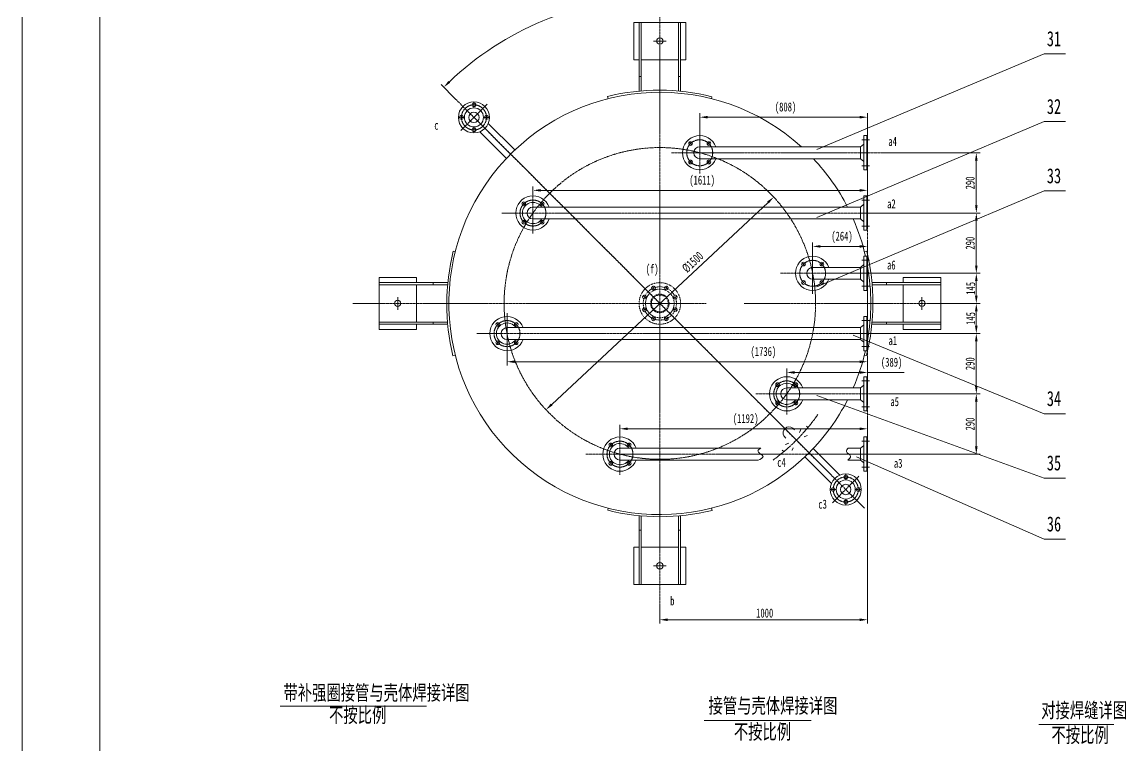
# Model space of a CAD drawing. Header units: millimetres. Extents: x 132745 to 150447, y -25377 to -12762.
# Drawn here: x 132745 to 138060, y -22199 to -18717 of the extents above; entities that cross this region are included whole.
import ezdxf

# ---------------------------------------------------------------- set-up
doc = ezdxf.new("R2010")
doc.units = ezdxf.units.MM
for name, pattern in [('AD_LTYPE1 0 mm', [16, 13, -1, 1, -1]), ('AD_LTYPE2 0 mm', [16, 11, -1, 1, -1, 1, -1]), ('AD_LTYPE3 0 mm', [2, 1, -1])]:
    doc.linetypes.add(name, pattern=pattern)
for name, color, linetype, lineweight in [('CAXA_0', 7, 'Continuous', 18), ('cdr_dim', 7, 'Continuous', 18), ('尺寸线层', 7, 'Continuous', 18)]:
    doc.layers.add(name, color=color, linetype=linetype, lineweight=lineweight)
for name, color, linetype, lineweight, true_color in [('cdr.dwg5', 6, 'AD_LTYPE3 0 mm', 18, 0xff00ff), ('cdr_dwg1', 4, 'Continuous', 18, 0x00ffff), ('cdr_dwg3', 1, 'AD_LTYPE1 0 mm', 18, 0xff0000), ('cdr_dwg4', 3, 'AD_LTYPE2 0 mm', 18, 0x00ff00)]:
    doc.layers.add(name, color=color, linetype=linetype, lineweight=lineweight, true_color=true_color)
doc.styles.add('HZ', font='simfang.ttf', dxfattribs={"width": 0.7})

msp = doc.modelspace()

# ---------------------------------------------------------------- hatches: boundary and pattern name
at = {"layer": 'cdr_dim', "linetype": 'Continuous'}
for points in [[(134797.984, -18999.514), (134806.71, -19008.465), (134775.495, -19030.166)], [(136045.438, -19180.678), (136045.438, -19168.178), (136007.938, -19174.428)], [(136778.41, -19180.678), (136778.41, -19168.178), (136815.91, -19174.428)], [(137346.139, -19383.081), (137333.639, -19383.081), (137339.889, -19345.581)], [(135242.447, -19532.68), (135242.447, -19520.18), (135204.947, -19526.43)], [(136341.042, -19588.988), (136332.513, -19579.85), (136364.192, -19558.832)], [(136778.41, -19532.68), (136778.41, -19520.18), (136815.91, -19526.43)], [(137346.139, -19598.081), (137333.639, -19598.081), (137339.889, -19635.581)], [(137346.139, -19673.081), (137333.639, -19673.081), (137339.889, -19635.581)], [(136589.26, -19802.39), (136589.26, -19789.89), (136551.76, -19796.14)], [(136778.41, -19802.39), (136778.41, -19789.89), (136815.91, -19796.14)], [(137346.139, -19888.081), (137333.639, -19888.081), (137339.889, -19925.581)], [(137346.139, -19963.081), (137333.639, -19963.081), (137339.889, -19925.581)], [(137346.139, -20033.081), (137333.639, -20033.081), (137339.889, -20070.581)], [(137346.139, -20108.081), (137333.639, -20108.081), (137339.889, -20070.581)], [(137346.139, -20178.081), (137333.639, -20178.081), (137339.889, -20215.581)], [(137346.139, -20253.081), (137333.639, -20253.081), (137339.889, -20215.581)], [(135117.56, -20357.283), (135117.56, -20344.783), (135080.06, -20351.033)], [(136778.41, -20357.283), (136778.41, -20344.783), (136815.91, -20351.033)], [(136464.372, -20408.893), (136464.372, -20396.393), (136426.872, -20402.643)], [(136778.41, -20408.893), (136778.41, -20396.393), (136815.91, -20402.643)], [(137346.139, -20468.081), (137333.639, -20468.081), (137339.889, -20505.581)], [(137346.139, -20543.081), (137333.639, -20543.081), (137339.889, -20505.581)], [(135299.306, -20561.311), (135290.777, -20552.173), (135267.628, -20582.33)], [(135661.381, -20679.924), (135661.381, -20667.424), (135623.881, -20673.674)], [(136778.41, -20679.924), (136778.41, -20667.424), (136815.91, -20673.674)], [(137346.139, -20758.081), (137333.639, -20758.081), (137339.889, -20795.581)], [(135853.41, -21598.621), (135853.41, -21586.121), (135815.91, -21592.371)], [(136778.41, -21598.621), (136778.41, -21586.121), (136815.91, -21592.371)]]:
    msp.add_hatch(color=256, dxfattribs=at).paths.add_polyline_path(points, flags=0)

# ---------------------------------------------------------------- linework, layer by layer
at = {"layer": 'CAXA_0', "color": 7, "linetype": 'Continuous'}
for p, q in [((133988.084, -22007.68), (134692.4, -22007.68)), ((136028.883, -22076.627), (136544.93, -22076.627)), ((137641.503, -22096.092), (138001.73, -22096.092))]:
    msp.add_line(p, q, dxfattribs=at)
at = {"layer": 'cdr.dwg5', "linetype": 'AD_LTYPE3 0 mm'}
for p, q in [((135789.428, -20006.648), (135781.162, -19986.693)), ((135842.391, -20006.648), (135850.657, -19986.693)), ((135751.977, -20044.099), (135732.021, -20035.833)), ((135879.842, -20044.099), (135899.798, -20035.833)), ((135751.977, -20097.063), (135732.021, -20105.329)), ((135789.428, -20134.513), (135781.162, -20154.469)), ((135842.391, -20134.513), (135850.657, -20154.469)), ((135879.842, -20097.063), (135899.798, -20105.329))]:
    msp.add_line(p, q, dxfattribs=at)
for centre, radius in [((135815.91, -20070.581), 100), ((135741.999, -20039.966), 9), ((135815.91, -20070.581), 80), ((135815.91, -20070.581), 69), ((135815.91, -20070.581), 44.5), ((135815.91, -20070.581), 40.5), ((135785.295, -19996.671), 9), ((135846.524, -19996.671), 9), ((135889.82, -20039.966), 9), ((135741.999, -20101.196), 9), ((135889.82, -20101.196), 9), ((135785.295, -20144.491), 9), ((135846.524, -20144.491), 9)]:
    msp.add_circle(centre, radius, dxfattribs=at)
at = {"layer": 'cdr_dim', "linetype": 'Continuous'}
for p, q in [((132744.719, -25376.782), (132744.719, -12761.783)), ((136572.136, -19330.687), (137665.95, -18869.63)), ((137769.271, -18869.63), (137665.95, -18869.63)), ((134830.93, -19085.601), (134762.236, -19016.908)), ((136007.938, -19345.581), (136007.938, -19155.678)), ((136045.438, -19174.428), (136778.41, -19174.428)), ((136815.91, -19294.581), (136815.91, -19155.678)), ((136572.136, -19656.818), (137665.95, -19195.761)), ((137769.271, -19195.761), (137665.95, -19195.761)), ((136887.959, -19345.581), (137358.639, -19345.581)), ((137339.889, -19383.081), (137339.889, -19598.081)), ((135204.947, -19536.581), (135204.947, -19507.68)), ((136815.91, -19584.581), (136815.91, -19507.68)), ((135242.447, -19526.43), (136778.41, -19526.43)), ((136572.136, -19990.328), (137665.95, -19529.271)), ((137769.271, -19529.271), (137665.95, -19529.271)), ((135295.042, -20556.742), (136336.778, -19584.419)), ((136876.884, -19635.581), (137358.639, -19635.581)), ((136887.959, -19635.581), (137358.639, -19635.581)), ((137339.889, -19673.081), (137339.889, -19888.081)), ((136551.76, -19826.581), (136551.76, -19777.39)), ((136778.41, -19796.14), (136589.26, -19796.14)), ((136815.91, -19874.581), (136815.91, -19777.39)), ((136876.884, -19925.581), (137358.639, -19925.581)), ((137028.939, -19925.581), (137358.639, -19925.581)), ((137339.889, -20033.081), (137339.889, -19963.081)), ((137258.192, -20070.581), (137358.639, -20070.581)), ((137258.192, -20070.581), (137358.639, -20070.581)), ((137339.889, -20108.081), (137339.889, -20178.081)), ((136746.522, -20223.702), (137665.95, -20601.01)), ((136876.884, -20215.581), (137358.639, -20215.581)), ((137028.939, -20215.581), (137358.639, -20215.581)), ((137339.889, -20468.081), (137339.889, -20253.081)), ((135080.06, -20314.581), (135080.06, -20369.783)), ((135117.56, -20351.033), (136778.41, -20351.033)), ((136815.91, -20384.059), (136815.91, -20332.283)), ((136426.872, -20406.581), (136426.872, -20383.893)), ((136464.372, -20402.643), (136778.41, -20402.643)), ((136815.91, -20454.581), (136815.91, -20383.893)), ((136815.91, -20402.643), (136992.16, -20402.643)), ((136572.136, -20513.624), (137665.95, -20910.729)), ((136876.884, -20505.581), (137358.639, -20505.581)), ((136887.959, -20505.581), (137358.639, -20505.581)), ((137339.889, -20758.081), (137339.889, -20543.081)), ((137769.271, -20601.01), (137665.95, -20601.01)), ((135623.881, -20696.581), (135623.881, -20654.924)), ((135661.381, -20673.674), (136778.41, -20673.674)), ((136815.91, -20744.581), (136815.91, -20654.924)), ((136762.923, -20808.433), (137665.95, -21204.646)), ((136887.959, -20795.581), (137358.639, -20795.581)), ((136815.91, -20846.581), (136815.91, -21611.121)), ((137769.271, -20910.729), (137665.95, -20910.729)), ((137769.271, -21204.646), (137665.95, -21204.646)), ((135815.91, -21566.798), (135815.91, -21611.121)), ((136778.41, -21592.371), (135853.41, -21592.371))]:
    msp.add_line(p, q, dxfattribs=at)
msp.add_arc((135815.91, -20070.581), 1471.369, 91.460307, 133.539693, dxfattribs=at)
for points, start_tangent, end_tangent in [([(136290.012, -20824.081), (136313.122, -20807.518), (136287.701, -20779.807), (136301.567, -20767.081)], (0.92098256, 0.3896038), (0.85332608, 0.52137759)), ([(136723.243, -20767.081), (136714.507, -20782.886), (136733.964, -20804.709), (136721.257, -20824.081)], (-0.65881405, -0.75230582), (-0.73053133, -0.68287918))]:
    msp.add_spline(points, degree=3, dxfattribs=dict(at, start_tangent=start_tangent, end_tangent=end_tangent))
at = {"layer": 'cdr_dwg1', "linetype": 'Continuous'}
for p, q in [((133119.719, -25226.782), (133119.719, -12911.783)), ((135690.91, -18718.203), (135940.91, -18718.203)), ((135690.91, -18898.203), (135690.91, -18718.203)), ((135715.91, -18718.203), (135715.91, -19049.054)), ((135725.91, -18718.203), (135725.91, -19048.203)), ((135905.91, -18718.203), (135905.91, -19048.203)), ((135915.91, -18718.203), (135915.91, -19049.054)), ((135940.91, -18718.203), (135940.91, -18898.203)), ((135715.91, -18898.203), (135690.91, -18898.203)), ((135905.91, -18898.203), (135725.91, -18898.203)), ((135940.91, -18898.203), (135915.91, -18898.203)), ((135715.91, -18979.054), (135725.91, -18979.054)), ((135915.91, -18979.054), (135905.91, -18979.054)), ((135564.556, -19074.261), (135567.365, -19085.451)), ((136066.742, -19075.714), (136064.455, -19085.451)), ((135117.924, -19332.291), (134989.92, -19204.286)), ((135077.619, -19372.596), (134949.615, -19244.591)), ((136812.91, -19263.081), (136797.91, -19263.081)), ((136797.91, -19263.081), (136797.91, -19428.081)), ((136812.91, -19428.081), (136812.91, -19263.081)), ((136815.91, -19294.581), (136812.91, -19294.581)), ((136815.91, -19396.581), (136815.91, -19294.581)), ((136007.938, -19317.081), (136497.448, -19317.081)), ((136497.448, -19317.081), (136782.394, -19317.081)), ((136782.394, -19317.081), (136797.91, -19303.581)), ((136782.394, -19374.081), (136782.394, -19317.081)), ((136797.91, -19387.581), (136797.91, -19303.581)), ((136007.938, -19374.081), (136689.128, -19374.081)), ((136649.91, -19374.081), (136782.394, -19374.081)), ((136782.394, -19374.081), (136797.91, -19387.581)), ((136812.91, -19396.581), (136815.91, -19396.581)), ((136797.91, -19428.081), (136812.91, -19428.081)), ((136797.91, -19553.081), (136797.91, -19718.081)), ((136812.91, -19553.081), (136797.91, -19553.081)), ((136812.91, -19718.081), (136812.91, -19553.081)), ((135204.947, -19607.081), (136782.394, -19607.081)), ((136782.394, -19607.081), (136797.91, -19593.581)), ((136782.394, -19664.081), (136782.394, -19607.081)), ((136797.91, -19677.581), (136797.91, -19593.581)), ((136815.91, -19584.581), (136812.91, -19584.581)), ((136815.91, -19686.581), (136815.91, -19584.581)), ((135204.947, -19664.081), (136782.394, -19664.081)), ((136782.394, -19664.081), (136797.91, -19677.581)), ((136797.91, -19718.081), (136812.91, -19718.081)), ((136812.91, -19686.581), (136815.91, -19686.581)), ((134821.043, -19819.749), (134830.78, -19822.036)), ((136812.23, -19819.228), (136801.04, -19822.036)), ((136797.91, -19843.081), (136797.91, -20008.081)), ((136812.91, -19843.081), (136797.91, -19843.081)), ((136812.91, -20008.081), (136812.91, -19843.081)), ((136815.91, -19874.581), (136812.91, -19874.581)), ((136815.91, -19976.581), (136815.91, -19874.581)), ((136551.76, -19897.081), (136782.394, -19897.081)), ((136782.394, -19897.081), (136797.91, -19883.581)), ((136782.394, -19954.081), (136782.394, -19897.081)), ((136797.91, -19967.581), (136797.91, -19883.581)), ((134463.532, -19945.581), (134643.532, -19945.581)), ((134463.532, -20195.581), (134463.532, -19945.581)), ((134463.532, -19970.581), (134794.383, -19970.581)), ((134463.532, -19980.581), (134793.532, -19980.581)), ((134643.532, -19945.581), (134643.532, -19970.581)), ((134643.532, -19980.581), (134643.532, -20160.581)), ((134724.383, -19970.581), (134724.383, -19980.581)), ((136551.76, -19954.081), (136782.394, -19954.081)), ((136782.394, -19954.081), (136797.91, -19967.581)), ((136812.91, -19976.581), (136815.91, -19976.581)), ((137168.288, -19970.581), (136837.437, -19970.581)), ((137168.288, -19980.581), (136838.288, -19980.581)), ((136907.437, -19970.581), (136907.437, -19980.581)), ((136988.288, -19970.581), (136988.288, -19945.581)), ((136988.288, -19945.581), (137168.288, -19945.581)), ((136988.288, -20160.581), (136988.288, -19980.581)), ((137168.288, -19945.581), (137168.288, -20195.581)), ((136797.91, -20008.081), (136812.91, -20008.081)), ((136812.91, -20133.081), (136797.91, -20133.081)), ((136797.91, -20133.081), (136797.91, -20298.081)), ((136812.91, -20298.081), (136812.91, -20133.081)), ((134463.532, -20160.581), (134793.532, -20160.581)), ((134463.532, -20170.581), (134794.383, -20170.581)), ((134643.532, -20195.581), (134463.532, -20195.581)), ((134643.532, -20170.581), (134643.532, -20195.581)), ((134724.383, -20170.581), (134724.383, -20160.581)), ((135080.06, -20187.081), (136782.394, -20187.081)), ((136782.394, -20187.081), (136797.91, -20173.581)), ((136782.394, -20244.081), (136782.394, -20187.081)), ((136797.91, -20257.581), (136797.91, -20173.581)), ((136815.91, -20164.581), (136812.91, -20164.581)), ((136815.91, -20266.581), (136815.91, -20164.581)), ((137168.288, -20170.581), (136837.437, -20170.581)), ((137168.288, -20160.581), (136838.288, -20160.581)), ((136907.437, -20170.581), (136907.437, -20160.581)), ((136988.288, -20195.581), (136988.288, -20170.581)), ((137168.288, -20195.581), (136988.288, -20195.581)), ((135080.06, -20244.081), (136782.394, -20244.081)), ((136782.394, -20244.081), (136797.91, -20257.581)), ((136797.91, -20298.081), (136812.91, -20298.081)), ((136812.91, -20266.581), (136815.91, -20266.581)), ((134819.59, -20321.934), (134830.78, -20319.126)), ((136810.776, -20321.413), (136801.04, -20319.126)), ((136782.394, -20477.081), (136797.91, -20463.581)), ((136797.91, -20423.081), (136797.91, -20588.081)), ((136812.91, -20423.081), (136797.91, -20423.081)), ((136797.91, -20547.581), (136797.91, -20463.581)), ((136812.91, -20588.081), (136812.91, -20423.081)), ((136815.91, -20454.581), (136812.91, -20454.581)), ((136815.91, -20556.581), (136815.91, -20454.581)), ((136426.872, -20477.081), (136782.394, -20477.081)), ((136782.394, -20534.081), (136782.394, -20477.081)), ((136426.872, -20534.081), (136782.394, -20534.081)), ((136782.394, -20534.081), (136797.91, -20547.581)), ((136812.91, -20556.581), (136815.91, -20556.581)), ((136797.91, -20588.081), (136812.91, -20588.081)), ((136463.591, -20677.958), (136455.932, -20670.298)), ((136528.964, -20667.618), (136521.622, -20660.276)), ((136423.286, -20718.263), (136413.305, -20708.281)), ((136812.91, -20713.081), (136797.91, -20713.081)), ((136797.91, -20713.081), (136797.91, -20878.081)), ((136812.91, -20878.081), (136812.91, -20713.081)), ((135623.881, -20767.081), (136301.567, -20767.081)), ((136412.947, -20783.636), (136405.604, -20776.293)), ((136554.2, -20768.566), (136682.205, -20896.571)), ((136723.243, -20767.081), (136782.394, -20767.081)), ((136782.394, -20767.081), (136797.91, -20753.581)), ((136782.394, -20824.081), (136782.394, -20767.081)), ((136797.91, -20837.581), (136797.91, -20753.581)), ((136815.91, -20744.581), (136812.91, -20744.581)), ((136815.91, -20846.581), (136815.91, -20744.581)), ((135623.881, -20824.081), (136290.012, -20824.081)), ((136513.895, -20808.871), (136641.9, -20936.876)), ((136721.257, -20824.081), (136782.394, -20824.081)), ((136782.394, -20824.081), (136797.91, -20837.581)), ((136797.91, -20878.081), (136812.91, -20878.081)), ((136812.91, -20846.581), (136815.91, -20846.581)), ((135565.078, -21065.447), (135567.365, -21055.711)), ((135715.91, -21422.959), (135715.91, -21092.108)), ((135725.91, -21422.959), (135725.91, -21092.959)), ((135905.91, -21422.959), (135905.91, -21092.959)), ((135915.91, -21422.959), (135915.91, -21092.108)), ((136067.263, -21066.901), (136064.455, -21055.711)), ((135715.91, -21162.108), (135725.91, -21162.108)), ((135915.91, -21162.108), (135905.91, -21162.108)), ((135690.91, -21242.959), (135715.91, -21242.959)), ((135690.91, -21422.959), (135690.91, -21242.959)), ((135725.91, -21242.959), (135905.91, -21242.959)), ((135915.91, -21242.959), (135940.91, -21242.959)), ((135940.91, -21242.959), (135940.91, -21422.959)), ((135940.91, -21422.959), (135690.91, -21422.959))]:
    msp.add_line(p, q, dxfattribs=at)
for centre, radius in [((135815.91, -18808.203), 15), ((134920.713, -19175.384), 75), ((134920.713, -19175.384), 46.05), ((134920.713, -19115.034), 9), ((134860.363, -19175.384), 9), ((134920.713, -19175.384), 25), ((134981.063, -19175.384), 9), ((134920.713, -19235.734), 9), ((135963.744, -19301.387), 9), ((136052.133, -19301.387), 9), ((135963.744, -19389.775), 9), ((136052.133, -19389.775), 9), ((135160.753, -19591.387), 9), ((135249.142, -19591.387), 9), ((135160.753, -19679.775), 9), ((135249.142, -19679.775), 9), ((136507.565, -19881.387), 9), ((136595.954, -19881.387), 9), ((136507.565, -19969.775), 9), ((136595.954, -19969.775), 9), ((134553.532, -20070.581), 15), ((137078.288, -20070.581), 15), ((135035.866, -20171.387), 9), ((135124.254, -20171.387), 9), ((135035.866, -20259.775), 9), ((135124.254, -20259.775), 9), ((136382.678, -20461.387), 9), ((136471.066, -20461.387), 9), ((136382.678, -20549.775), 9), ((136471.066, -20549.775), 9), ((135579.687, -20751.387), 9), ((135668.075, -20751.387), 9), ((135579.687, -20839.775), 9), ((135668.075, -20839.775), 9), ((136711.107, -20965.778), 75), ((136711.107, -20965.778), 46.05), ((136711.107, -20965.778), 25), ((136711.107, -20905.428), 9), ((136650.757, -20965.778), 9), ((136771.457, -20965.778), 9), ((136711.107, -21026.128), 9), ((135815.91, -21332.959), 15)]:
    msp.add_circle(centre, radius, dxfattribs=at)
for centre, radius, start, end in [((135815.91, -20070.581), 1016, 47.870782, 315), ((135812.692, -20096.491), 1051.915, 76.023623, 103.644077), ((136007.938, -19345.581), 82.5, 20.209545, 339.790455), ((136007.938, -19345.581), 28.5, 90, 270), ((135815.91, -20070.581), 1016, 27.142222, 43.277421), ((135204.947, -19635.581), 82.5, 20.209545, 339.790455), ((135204.947, -19635.581), 51, 33.974476, 326.025524), ((135204.947, -19635.581), 28.5, 90, 270), ((135815.91, -20070.581), 1016, 12.939221, 23.584332), ((135841.819, -20073.798), 1051.915, 166.023623, 193.644077), ((135790, -20067.364), 1051.915, 346.023623, 13.644077), ((136551.76, -19925.581), 82.5, 20.209545, 339.790455), ((136551.76, -19925.581), 28.5, 90, 270), ((135815.91, -20070.581), 1016, 349.818252, 10.181748), ((135080.06, -20215.581), 82.5, 20.209545, 339.790455), ((135080.06, -20215.581), 51, 33.974476, 326.025524), ((135080.06, -20215.581), 28.5, 90, 270), ((135815.91, -20070.581), 1016, 336.415668, 347.060779), ((136426.872, -20505.581), 82.5, 20.209545, 339.790455), ((136426.872, -20505.581), 51, 33.974476, 326.025524), ((136426.872, -20505.581), 28.5, 90, 270), ((135815.91, -20070.581), 1016, 315, 332.857778), ((136438.48, -20693.623), 29.131, 53.194138, 210.209732), ((135623.881, -20795.581), 82.5, 20.209545, 339.790455), ((135623.881, -20795.581), 51, 33.974476, 326.025524), ((135623.881, -20795.581), 28.5, 90, 270), ((135819.127, -20044.671), 1051.915, 256.023623, 283.644077)]:
    msp.add_arc(centre, radius, start, end, dxfattribs=at)
at = {"layer": 'cdr_dwg3', "linetype": 'AD_LTYPE1 0 mm'}
for p, q in [((135815.91, -18603.508), (135815.91, -21604.383)), ((135785.91, -18808.203), (135845.91, -18808.203)), ((134830.93, -19085.601), (136640.396, -20895.067)), ((134857.073, -19239.023), (134984.352, -19111.744)), ((134920.713, -19127.034), (134920.713, -19103.034)), ((134872.363, -19175.384), (134848.363, -19175.384)), ((134969.063, -19175.384), (134993.063, -19175.384)), ((134920.713, -19223.734), (134920.713, -19247.734)), ((136800.89, -21055.561), (134991.423, -19246.094)), ((135971.381, -19309.023), (135956.107, -19293.75)), ((136007.938, -19246.581), (136007.938, -19444.581)), ((136044.496, -19309.023), (136059.769, -19293.75)), ((136788.91, -19283.081), (136824.91, -19283.081)), ((135871.751, -19345.581), (136887.959, -19345.581)), ((135971.381, -19382.138), (135956.107, -19397.412)), ((136044.496, -19382.138), (136059.769, -19397.412)), ((136788.91, -19408.081), (136824.91, -19408.081)), ((135204.947, -19536.581), (135204.947, -19734.581)), ((135168.39, -19599.023), (135153.116, -19583.75)), ((135241.505, -19599.023), (135256.778, -19583.75)), ((136788.91, -19573.081), (136824.91, -19573.081)), ((135055.443, -19635.581), (136876.884, -19635.581)), ((135168.39, -19672.138), (135153.116, -19687.412)), ((135241.505, -19672.138), (135256.778, -19687.412)), ((136788.91, -19698.081), (136824.91, -19698.081)), ((136551.76, -19826.581), (136551.76, -20024.581)), ((136515.202, -19889.023), (136499.929, -19873.75)), ((136588.317, -19889.023), (136603.591, -19873.75)), ((136788.91, -19863.081), (136824.91, -19863.081)), ((136397.164, -19925.581), (136904.278, -19925.581)), ((136515.202, -19962.138), (136499.929, -19977.412)), ((136588.317, -19962.138), (136603.591, -19977.412)), ((136788.91, -19988.081), (136824.91, -19988.081)), ((134338.189, -20070.581), (136038.657, -20070.581)), ((134553.532, -20100.581), (134553.532, -20040.581)), ((136221.252, -20070.581), (137340.688, -20070.581)), ((137078.288, -20040.581), (137078.288, -20100.581)), ((135080.06, -20116.581), (135080.06, -20314.581)), ((135043.502, -20179.023), (135028.229, -20163.75)), ((135116.617, -20179.023), (135131.891, -20163.75)), ((136788.91, -20153.081), (136824.91, -20153.081)), ((134935.215, -20215.581), (136892.109, -20215.581)), ((135043.502, -20252.138), (135028.229, -20267.412)), ((135116.617, -20252.138), (135131.891, -20267.412)), ((136788.91, -20278.081), (136824.91, -20278.081)), ((136426.872, -20406.581), (136426.872, -20604.581)), ((136390.315, -20469.023), (136375.041, -20453.75)), ((136463.43, -20469.023), (136478.703, -20453.75)), ((136788.91, -20443.081), (136824.91, -20443.081)), ((136277.925, -20505.581), (136903.239, -20505.581)), ((136390.315, -20542.138), (136375.041, -20557.412)), ((136463.43, -20542.138), (136478.703, -20557.412)), ((136788.91, -20568.081), (136824.91, -20568.081)), ((136488.632, -20691.604), (136494.947, -20676.318)), ((136488.632, -20691.604), (136494.947, -20676.318)), ((135623.881, -20696.581), (135623.881, -20894.581)), ((136502.594, -20757.266), (136444.444, -20699.115)), ((136510.106, -20713.077), (136525.391, -20706.762)), ((136510.106, -20713.077), (136525.391, -20706.762)), ((135587.324, -20759.023), (135572.05, -20743.75)), ((135660.439, -20759.023), (135675.712, -20743.75)), ((136436.932, -20743.304), (136421.647, -20749.618)), ((136458.406, -20764.777), (136452.091, -20780.062)), ((136788.91, -20733.081), (136824.91, -20733.081)), ((135459.567, -20795.581), (136893.582, -20795.581)), ((135587.324, -20832.138), (135572.05, -20847.412)), ((135660.439, -20832.138), (135675.712, -20847.412)), ((136788.91, -20858.081), (136824.91, -20858.081)), ((136774.747, -20902.138), (136647.467, -21029.418)), ((136711.107, -20917.428), (136711.107, -20893.428)), ((136662.757, -20965.778), (136638.757, -20965.778)), ((136759.457, -20965.778), (136783.457, -20965.778)), ((136711.107, -21014.128), (136711.107, -21038.128)), ((135845.91, -21332.959), (135785.91, -21332.959))]:
    msp.add_line(p, q, dxfattribs=at)
for centre, radius in [((134920.713, -19175.384), 60.35), ((136007.938, -19345.581), 62.5), ((135815.91, -20070.581), 750), ((135204.947, -19635.581), 62.5), ((136551.76, -19925.581), 62.5), ((135080.06, -20215.581), 62.5), ((136426.872, -20505.581), 62.5), ((135623.881, -20795.581), 62.5), ((136711.107, -20965.778), 60.35)]:
    msp.add_circle(centre, radius, dxfattribs=at)
msp.add_arc((135815.91, -20070.581), 930, 305.872474, 324.926613, dxfattribs=at)
at = {"layer": 'cdr_dwg4', "linetype": 'AD_LTYPE2 0 mm'}
msp.add_line((136815.91, -19396.581), (136815.91, -20846.581), dxfattribs=at)

# ---------------------------------------------------------------- texts
at = {"layer": 'CAXA_0', "color": 7, "linetype": 'Continuous', "attachment_point": 7, "line_spacing_factor": 1.194679, "style": 'HZ'}
for s, insert, char_height, width in [('带补强圈接管与壳体焊接详图', (134003.301, -21988.185), 72.23089, 1403.83768), ('不按比例', (134223.001, -22095.018), 72.2309, 431.87505), ('接管与壳体焊接详图', (136050.381, -22050.374), 72.2309, 971.85421), ('对接焊缝详图', (137652.264, -22072.217), 72.2309, 647.86669), ('不按比例', (136172.314, -22175.107), 72.2309, 431.87501), ('不按比例', (137701.735, -22191.327), 72.2309, 431.87501)]:
    msp.add_mtext(s, dxfattribs=dict(at, insert=insert, char_height=char_height, width=width))
at = {"layer": 'cdr_dim', "linetype": 'Continuous', "line_spacing_factor": 1.194679, "style": 'HZ'}
for s, insert, char_height, width, attachment_point in [('31', (137679.597, -18833.92), 72.2308, 107.99574, 7), ('(808)', (136421.196, -19130.767), 43.3385, 162.09128, 5), ('32', (137679.597, -19160.051), 72.2308, 107.99574, 7), ('a4', (136916.042, -19313.338), 43.3385, 64.79751, 7), ('(1611)', (136019.7, -19482.769), 43.3385, 194.52254, 5), ('33', (137679.597, -19493.561), 72.2308, 107.99574, 7), ('a2', (136910.382, -19613.514), 43.3385, 64.79751, 7), ('(264)', (136693.106, -19752.479), 43.3385, 162.09128, 5), ('(f)', (135747.965, -19937.85), 43.3385, 97.22877, 7), ('a6', (136909.965, -19907.91), 43.3385, 64.79751, 7), ('a1', (136917.002, -20271.65), 43.3385, 64.79751, 7), ('(1736)', (136314.531, -20307.372), 43.3385, 194.52254, 5), ('(389)', (136932.056, -20358.982), 43.3385, 162.09128, 5), ('34', (137679.597, -20565.3), 72.2308, 107.99574, 7), ('a5', (136926.117, -20565.34), 43.3385, 64.79751, 7), ('(1192)', (136229.167, -20630.014), 43.3385, 194.52254, 5), ('c4', (136381.279, -20857.562), 43.3385, 64.79751, 7), ('a3', (136943.049, -20861.956), 43.3385, 64.79751, 7), ('35', (137679.597, -20875.019), 72.2308, 107.99574, 7), ('c3', (136579.118, -21058.716), 43.3385, 64.79751, 7), ('36', (137679.597, -21168.936), 72.2308, 107.99574, 7), ('b', (135865.531, -21524.038), 43.339, 32.36625, 7), ('1000', (136320.798, -21560.496), 43.3385, 129.66002, 5)]:
    msp.add_mtext(s, dxfattribs=dict(at, insert=insert, char_height=char_height, width=width, attachment_point=attachment_point))
at = {"layer": 'cdr_dim', "linetype": 'Continuous', "char_height": 43.3385, "attachment_point": 5, "line_spacing_factor": 1.194679, "style": 'HZ'}
for s, insert, width, rotation in [('290', (137310.206, -19490.581), 65.0078, 90), ('290', (137310.206, -19780.581), 65.0078, 90), ('%%C1500', (135974.345, -19871.998), 162.86186, 43.026132), ('145', (137312.903, -19998.081), 65.0078, 90), ('145', (137312.903, -20143.081), 65.0078, 90), ('290', (137310.206, -20360.581), 65.0078, 90), ('290', (137310.206, -20650.581), 65.0078, 90)]:
    msp.add_mtext(s, dxfattribs=dict(at, insert=insert, width=width, rotation=rotation))
at = {"layer": '尺寸线层', "linetype": 'Continuous', "lineweight": 18, "insert": (134729.76, -19235.655), "char_height": 43.339, "width": 32.36625, "attachment_point": 7, "line_spacing_factor": 1.194679, "style": 'HZ'}
msp.add_mtext('c', dxfattribs=at)

doc.saveas('drawing.dxf')
